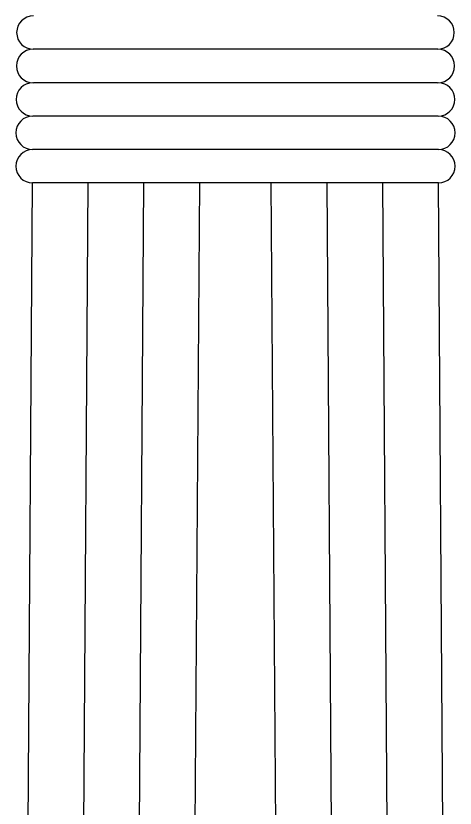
# Model space of a CAD drawing. Extents: x 15151 to 53333, y -36484 to -6005.
# Drawn here: x 43887.9 to 44119.7, y -11597.9 to -11179.7 of the extents above; entities that cross this region are included whole.
import ezdxf

# ---------------------------------------------------------------- set-up
doc = ezdxf.new("R2010")
doc.units = 0
doc.header["$MEASUREMENT"] = 0
doc.layers.add('3', color=3, linetype='CONTINUOUS')
doc.layers.add('4', color=4, linetype='CONTINUOUS')

# ---------------------------------------------------------------- blocks, each defined once
blk = doc.blocks.new('A$C79132812')
at = {"layer": '3'}
for p, q in [((631.14, 5708.54), (268.86, 5708.54)), ((631.39, 5678.54), (268.61, 5678.54)), ((631.63, 5648.54), (268.37, 5648.54)), ((631.88, 5618.54), (268.12, 5618.54)), ((632.12, 5588.54), (267.88, 5588.54)), ((305.66, 3850), (317.88, 5588.54)), ((355.66, 3850), (367.88, 5588.54)), ((405.66, 3850), (417.88, 5588.54)), ((494.34, 3850), (482.12, 5588.54)), ((544.34, 3850), (532.12, 5588.54)), ((594.34, 3850), (582.12, 5588.54))]:
    blk.add_line(p, q, dxfattribs=at)
at = {"layer": '4'}
for p, q in [((255.66, 3850), (267.88, 5588.54)), ((644.34, 3850), (632.12, 5588.54))]:
    blk.add_line(p, q, dxfattribs=at)
for centre, start, end in [((268.61, 5723.54), 90, 270), ((631.39, 5723.54), 270, 90), ((268.37, 5693.54), 90, 270), ((631.63, 5693.54), 270, 90), ((268.12, 5663.54), 90, 270), ((631.88, 5663.54), 270, 90), ((267.88, 5633.54), 90, 270), ((632.12, 5633.54), 270, 90), ((267.88, 5603.54), 90, 270), ((632.12, 5603.54), 270, 90)]:
    blk.add_arc(centre, 15, start, end, dxfattribs=at)

msp = doc.modelspace()

# ---------------------------------------------------------------- block references
at = {"layer": '3', "xscale": 0.588, "yscale": 0.588, "zscale": 0.588}
msp.add_blockref('A$C79132812', (43739.18, -14553.96), dxfattribs=at)

doc.saveas('drawing.dxf')
